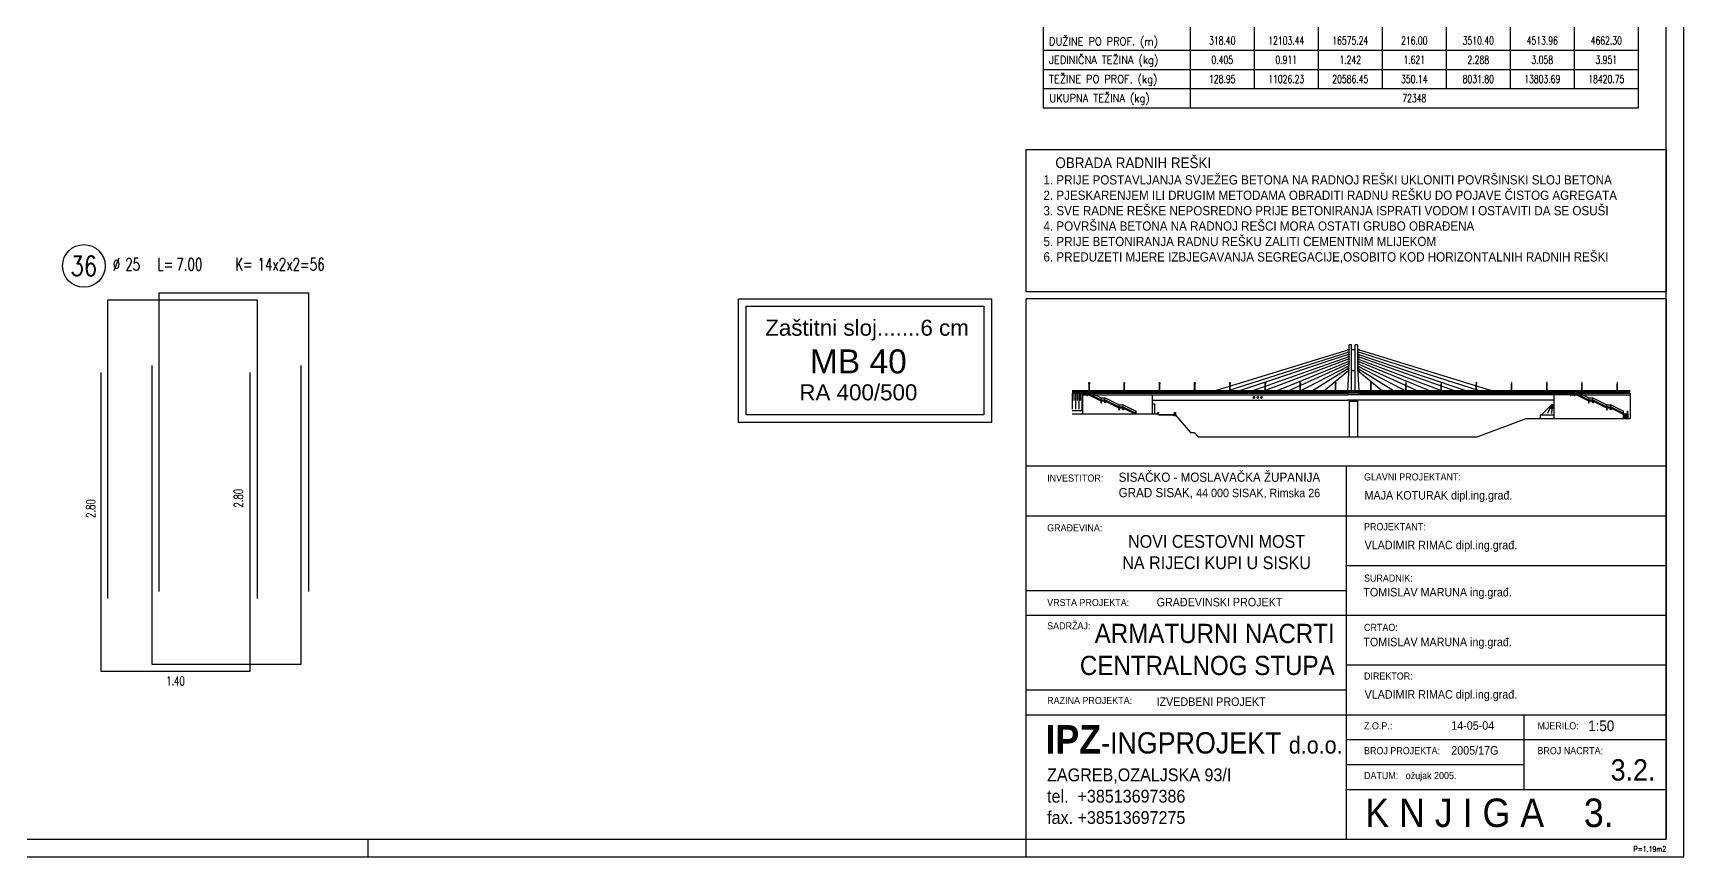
# Model space of a CAD drawing. Extents: x 29670 to 39758, y 69667 to 72992.
# Drawn here: x 36274 to 38596, y 69667 to 70826 of the extents above; entities that cross this region are included whole.
import ezdxf
from ezdxf.enums import TextEntityAlignment as Align

# ---------------------------------------------------------------- set-up
doc = ezdxf.new("R2010")
doc.units = 0
doc.header["$LTSCALE"] = 50
for name, color, linetype in [('ARM', 1, 'CONTINUOUS'), ('ARM-I', 6, 'CONTINUOUS'), ('BETON', 7, 'CONTINUOUS'), ('BETON tan', 40, 'CONTINUOUS'), ('FILE', 8, 'CONTINUOUS'), ('KOLNIK', 5, 'CONTINUOUS'), ('KOTE', 4, 'CONTINUOUS'), ('Lezajevi', 8, 'CONTINUOUS'), ('POM', 9, 'CONTINUOUS'), ('SRAFURA', 8, 'CONTINUOUS'), ('TEKST', 7, 'CONTINUOUS')]:
    doc.layers.add(name, color=color, linetype=linetype)
doc.styles.add('KOTE', font='romans.shx', dxfattribs={"width": 0.7})
doc.styles.add('NASLOV', font='ARIAL.TTF')
doc.styles.get("Standard").update_dxf_attribs({"font": 'romans.shx', "width": 0.9})

# ---------------------------------------------------------------- blocks, each defined once
blk = doc.blocks.new('POZ')
at = {"layer": 'ARM-I'}
blk.add_circle((0, 0), 0.6, dxfattribs=at)
at = {"layer": 'ARM', "width": 0.7}
for s, p in [('%%c', (0.814, -0.125)), ('L=', (2.064, -0.125)), ('K=', (4.256, -0.125))]:
    blk.add_text(s, height=0.35, dxfattribs=at).set_placement(p)
for tag, p in [('VA', (0.879, 0.435)), ('FI', (1.162, -0.13)), ('DUZ', (2.598, -0.13)), ('KOM', (4.881, -0.13))]:
    blk.add_attdef(tag, p, '', height=0.35, dxfattribs=at)
at = {"layer": 'ARM', "width": 0.7, "flags": 1}
for tag, p in [('TIP', (1.038, -0.896)), ('A', (1.162, -1.411)), ('B', (1.162, -1.918)), ('C', (1.162, -2.426)), ('D', (1.162, -2.934)), ('E', (1.162, -3.441)), ('F', (1.162, -3.949)), ('G', (1.162, -4.457)), ('H', (1.162, -4.964)), ('I', (1.162, -5.472)), ('J', (1.162, -5.98)), ('K', (1.162, -6.487)), ('L', (1.162, -6.995)), ('M', (1.162, -7.503)), ('N', (1.162, -8.011))]:
    blk.add_attdef(tag, p, '', height=0.35, dxfattribs=at)
at = {"layer": 'ARM-I', "width": 0.8}
blk.add_attdef('POZ', text='', height=0.55, dxfattribs=at).set_placement((0, 0), align=Align.MIDDLE)
blk = doc.blocks.new('UKUPNO')
at = {"layer": 'KOTE', "width": 0.9}
for s, p in [('DUŽINE PO PROF. (m)', (0.186, 1.952)), ('JEDINIČNA TEŽINA (kg)', (0.186, 1.369)), ('TEŽINE PO PROF. (kg)', (0.186, 0.772)), ('UKUPNA TEŽINA (kg)', (0.199, 0.177))]:
    blk.add_text(s, height=0.25, dxfattribs=at).set_placement(p)
blk = doc.blocks.new('A$C10FF7760')
at = {"layer": 'POM'}
for p, q in [((-10, 110), (-10, 400)), ((-10, 400), (5, 400)), ((-10, 399), (5, 399)), ((-10, 398), (5, 398)), ((-10, 18), (-10, 105)), ((-10, 0), (-10, 15)), ((5, 110), (5, 400)), ((5, 18), (5, 105)), ((5, 0), (5, 15))]:
    blk.add_line(p, q, dxfattribs=at)
for points in [[(7, 400), (-12, 400), (-12, 460), (7, 460)], [(-10, 457), (5, 457), (5, 402), (-10, 402)]]:
    blk.add_lwpolyline(points, close=True, dxfattribs=at)
blk = doc.blocks.new('A$C164337F3')
at = {"layer": 'POM'}
for p, q in [((38, 0), (38, 87)), ((76, 0), (76, 87)), ((114, 0), (114, 87)), ((152, 0), (152, 87)), ((190, 0), (190, 87)), ((228, 0), (228, 87)), ((267, 0), (267, 87)), ((305, 0), (305, 87)), ((343, 0), (343, 87)), ((381, 0), (381, 87)), ((419, 0), (419, 87)), ((457, 0), (457, 87))]:
    blk.add_line(p, q, dxfattribs=at)
blk = doc.blocks.new('A$C49D84F91')
at = {"layer": 'POM'}
for p, q in [((-500, 0), (-500, 105)), ((-495, 0), (-495, 105)), ((-495, 18), (0, 18)), ((-495, 15), (0, 15))]:
    blk.add_line(p, q, dxfattribs=at)
at = {"layer": 'SRAFURA'}
blk.add_blockref('A$C164337F3', (-495, 18), dxfattribs=at)
blk = doc.blocks.new('A$C133E7977')
at = {"layer": 'POM'}
for p, q in [((0, 18), (495, 18)), ((0, 15), (495, 15)), ((495, 0), (495, 105)), ((500, 0), (500, 105))]:
    blk.add_line(p, q, dxfattribs=at)
at = {"layer": 'SRAFURA'}
blk.add_blockref('A$C164337F3', (0, 18), dxfattribs=at)
blk = doc.blocks.new('A$C72ED04D8')
at = {"layer": 'SRAFURA'}
for p in [(0, 0), (500, 0), (1000, 0)]:
    blk.add_blockref('A$C133E7977', p, dxfattribs=at)
blk = doc.blocks.new('A$C5AD1124D')
at = {"layer": 'POM'}
for p, q in [((-500, -105), (-500, 0)), ((-495, -105), (-495, 0)), ((-457, -87), (-457, 0)), ((-419, -87), (-419, 0)), ((-381, -87), (-381, 0)), ((-343, -87), (-343, 0)), ((-305, -87), (-305, 0)), ((-267, -87), (-267, 0)), ((-228, -87), (-228, 0)), ((-190, -87), (-190, 0)), ((-152, -87), (-152, 0)), ((-114, -87), (-114, 0)), ((-76, -87), (-76, 0)), ((-38, -87), (-38, 0)), ((-495, -87), (0, -87)), ((-495, -90), (0, -90))]:
    blk.add_line(p, q, dxfattribs=at)
blk = doc.blocks.new('A$C38323F23')
at = {"layer": 'Lezajevi'}
for p, q in [((-63, 43), (-69, 50)), ((-69, 50), (70, 50)), ((0, 20), (-65, 20)), ((-65, 20), (-65, 0)), ((-65, 0), (65, 0)), ((-58, 43), (-63, 43)), ((-58, 43), (-62, 43)), ((-58, 43), (-58, 39)), ((-58, 43), (58, 43)), ((-58, 39), (58, 39)), ((-58, 25), (-58, 20)), ((-58, 25), (58, 25)), ((-54, 25), (-54, 39)), ((65, 20), (0, 20)), ((54, 25), (54, 39)), ((58, 43), (58, 39)), ((58, 43), (63, 43)), ((58, 25), (58, 20)), ((59, 43), (63, 43)), ((63, 43), (70, 50)), ((65, 20), (65, 0))]:
    blk.add_line(p, q, dxfattribs=at)
blk = doc.blocks.new('A$C42A04A62')
at = {"layer": 'POM'}
h = blk.add_hatch(color=256, dxfattribs=at)
h.paths.add_polyline_path([(2933, -428), (2933, -431), (2914, -437), (2913, -434)])
h.paths.add_polyline_path([(2933, -475), (2914, -481), (2913, -478), (2933, -472)])
h.paths.add_polyline_path([(2933, -453), (2914, -459), (2913, -456), (2933, -450)])
h = blk.add_hatch(color=256, dxfattribs=at)
h.paths.add_polyline_path([(3009, -428), (3009, -431), (3027, -437), (3028, -434)])
h.paths.add_polyline_path([(3009, -475), (3027, -481), (3028, -478), (3009, -472)])
h.paths.add_polyline_path([(3009, -453), (3027, -459), (3028, -456), (3009, -450)])
h = blk.add_hatch(color=256, dxfattribs=at)
h.paths.add_polyline_path([(2931, -585), (2914, -594), (2912, -591), (2931, -582)])
h.paths.add_polyline_path([(2931, -563), (2914, -571), (2913, -568), (2931, -560)])
h.paths.add_polyline_path([(2932, -541), (2914, -549), (2913, -545), (2932, -538)])
h.paths.add_polyline_path([(2932, -519), (2914, -526), (2913, -523), (2932, -516)])
h.paths.add_polyline_path([(2932, -497), (2914, -504), (2913, -501), (2932, -494)])
h = blk.add_hatch(color=256, dxfattribs=at)
h.paths.add_polyline_path([(2929, -630), (2915, -641), (2913, -639), (2929, -625)])
h.paths.add_polyline_path([(2930, -607), (2914, -617), (2912, -615), (2930, -604)])
h = blk.add_hatch(color=256, dxfattribs=at)
h.paths.add_polyline_path([(3011, -585), (3027, -594), (3029, -591), (3011, -582)])
h.paths.add_polyline_path([(3010, -563), (3027, -571), (3029, -568), (3010, -560)])
h.paths.add_polyline_path([(3010, -541), (3027, -549), (3029, -545), (3010, -538)])
h.paths.add_polyline_path([(3009, -519), (3027, -526), (3028, -523), (3009, -516)])
h.paths.add_polyline_path([(3009, -497), (3027, -504), (3028, -501), (3009, -494)])
h = blk.add_hatch(color=256, dxfattribs=at)
h.paths.add_polyline_path([(3012, -630), (3026, -641), (3028, -639), (3012, -625)])
h.paths.add_polyline_path([(3011, -607), (3027, -617), (3029, -615), (3011, -604)])
for points in [[(2040, -871), (2040, -887), (2035, -879)], [(2109, -887), (2109, -871), (2114, -879)], [(1290, -1052), (1290, -1043), (1145, -1043), (1145, -1039), (1296, -1039), (1296, -1021), (1303, -1021), (1303, -1052)]]:
    blk.add_hatch(color=256, dxfattribs=at).paths.add_polyline_path(points)
h = blk.add_hatch(dxfattribs=at)
h.set_pattern_fill('DOTS', color=256, scale=13.728, style=0)
h.set_pattern_definition([(0, (698.3724, -4210.1642), (0.429, 0.858), [0, -0.858])])
h.paths.add_polyline_path([(2075, -887), (2080, -879), (2075, -871), (2069, -879)])
for p, q in [((1599, -840), (2933, -429)), ((1719, -840), (2933, -451)), ((2913, -434), (2933, -428)), ((2914, -437), (2913, -434)), ((2913, -456), (2933, -450)), ((2914, -459), (2913, -456)), ((2933, -431), (2914, -437)), ((2933, -453), (2914, -459)), ((2954, -385), (2932, -385)), ((2933, -428), (2933, -431)), ((2933, -450), (2933, -453)), ((2954, -837), (2954, -385)), ((2954, -429), (2987, -429)), ((2954, -429), (2987, -429)), ((2987, -837), (2987, -385)), ((3009, -385), (2987, -385)), ((3009, -428), (3009, -431)), ((3028, -434), (3009, -428)), ((4342, -840), (3009, -429)), ((3009, -431), (3027, -437)), ((3028, -456), (3009, -450)), ((3009, -450), (3009, -453)), ((4222, -840), (3009, -451)), ((3009, -453), (3027, -459)), ((3027, -437), (3028, -434)), ((3027, -459), (3028, -456)), ((2933, -473), (1839, -840)), ((1959, -840), (2932, -495)), ((2932, -517), (2079, -840)), ((2198, -840), (2932, -539)), ((2931, -561), (2317, -840)), ((2931, -583), (2436, -840)), ((2930, -605), (2554, -840)), ((2912, -591), (2931, -582)), ((2914, -594), (2912, -591)), ((2912, -615), (2930, -604)), ((2914, -617), (2912, -615)), ((2913, -478), (2933, -472)), ((2914, -481), (2913, -478)), ((2913, -501), (2932, -494)), ((2914, -504), (2913, -501)), ((2913, -523), (2932, -516)), ((2914, -526), (2913, -523)), ((2913, -545), (2932, -538)), ((2914, -549), (2913, -545)), ((2913, -568), (2931, -560)), ((2914, -571), (2913, -568)), ((2933, -475), (2914, -481)), ((2932, -497), (2914, -504)), ((2932, -519), (2914, -526)), ((2932, -541), (2914, -549)), ((2931, -563), (2914, -571)), ((2931, -585), (2914, -594)), ((2930, -607), (2914, -617)), ((2930, -604), (2930, -607)), ((2931, -560), (2931, -563)), ((2931, -582), (2931, -585)), ((2932, -494), (2932, -497)), ((2932, -516), (2932, -519)), ((2932, -538), (2932, -541)), ((2933, -472), (2933, -475)), ((3028, -478), (3009, -472)), ((3009, -472), (3009, -475)), ((3009, -473), (4102, -840)), ((3009, -475), (3027, -481)), ((3028, -501), (3009, -494)), ((3009, -494), (3009, -497)), ((3982, -840), (3009, -495)), ((3009, -497), (3027, -504)), ((3028, -523), (3009, -516)), ((3009, -516), (3009, -519)), ((3009, -517), (3863, -840)), ((3009, -519), (3027, -526)), ((3029, -545), (3010, -538)), ((3010, -538), (3010, -541)), ((3743, -840), (3010, -539)), ((3010, -541), (3027, -549)), ((3029, -568), (3010, -560)), ((3010, -560), (3010, -563)), ((3010, -561), (3624, -840)), ((3010, -563), (3027, -571)), ((3029, -591), (3011, -582)), ((3011, -582), (3011, -585)), ((3011, -583), (3505, -840)), ((3011, -585), (3027, -594)), ((3011, -604), (3011, -607)), ((3029, -615), (3011, -604)), ((3011, -605), (3387, -840)), ((3011, -607), (3027, -617)), ((3027, -481), (3028, -478)), ((3027, -504), (3028, -501)), ((3027, -526), (3028, -523)), ((3027, -549), (3029, -545)), ((3027, -571), (3029, -568)), ((3027, -594), (3029, -591)), ((3027, -617), (3029, -615)), ((2929, -627), (2672, -840)), ((2913, -639), (2929, -625)), ((2915, -641), (2913, -639)), ((2929, -630), (2915, -641)), ((2929, -625), (2929, -630)), ((2954, -627), (2987, -627)), ((3028, -639), (3012, -625)), ((3012, -625), (3012, -630)), ((3012, -627), (3269, -840)), ((3012, -630), (3026, -641)), ((3026, -641), (3028, -639)), ((335, -815), (437, -815)), ((335, -816), (437, -816)), ((335, -836), (437, -836)), ((335, -836), (437, -836)), ((434, -840), (335, -840)), ((335, -840), (335, -990)), ((342, -836), (342, -816)), ((350, -836), (350, -816)), ((351, -840), (351, -909)), ((359, -836), (359, -816)), ((366, -840), (366, -990)), ((368, -836), (368, -816)), ((376, -836), (376, -816)), ((382, -840), (382, -909)), ((385, -836), (385, -816)), ((394, -836), (394, -816)), ((397, -840), (397, -990)), ((403, -836), (403, -816)), ((411, -836), (411, -816)), ((412, -840), (412, -909)), ((420, -836), (420, -816)), ((425, -840), (425, -1001)), ((425, -844), (434, -844)), ((425, -848), (434, -848)), ((425, -853), (434, -853)), ((425, -857), (434, -857)), ((425, -861), (434, -861)), ((425, -866), (434, -866)), ((425, -870), (434, -870)), ((425, -874), (434, -874)), ((425, -879), (434, -879)), ((425, -883), (434, -883)), ((425, -888), (434, -888)), ((425, -892), (434, -892)), ((425, -896), (434, -896)), ((425, -901), (434, -901)), ((425, -905), (434, -905)), ((425, -909), (434, -909)), ((425, -914), (434, -914)), ((425, -918), (434, -918)), ((425, -922), (434, -922)), ((425, -927), (434, -927)), ((429, -836), (429, -816)), ((434, -840), (481, -840)), ((434, -840), (434, -862)), ((434, -862), (440, -862)), ((434, -862), (434, -1034)), ((437, -815), (475, -815)), ((437, -840), (437, -815)), ((439, -816), (474, -816)), ((439, -840), (439, -816)), ((439, -836), (474, -836)), ((439, -836), (474, -836)), ((440, -845), (473, -845)), ((440, -862), (440, -845)), ((440, -853), (473, -853)), ((447, -836), (447, -816)), ((456, -836), (456, -816)), ((465, -836), (465, -816)), ((473, -845), (473, -862)), ((473, -862), (478, -862)), ((474, -840), (474, -816)), ((475, -815), (608, -881)), ((475, -815), (1125, -815)), ((475, -840), (475, -817)), ((475, -817), (607, -882)), ((475, -836), (513, -836)), ((475, -836), (607, -901)), ((475, -837), (607, -902)), ((476, -836), (514, -836)), ((477, -816), (1125, -816)), ((478, -840), (478, -843)), ((478, -843), (485, -843)), ((478, -862), (478, -847)), ((478, -847), (604, -910)), ((478, -853), (489, -853)), ((482, -840), (521, -840)), ((485, -843), (485, -846)), ((485, -846), (491, -846)), ((486, -821), (486, -816)), ((491, -846), (491, -849)), ((491, -849), (498, -849)), ((495, -825), (495, -816)), ((498, -849), (498, -853)), ((498, -853), (505, -853)), ((503, -829), (503, -816)), ((505, -853), (505, -856)), ((505, -853), (508, -853)), ((505, -856), (511, -856)), ((509, -853), (548, -853)), ((511, -856), (511, -859)), ((511, -859), (518, -859)), ((512, -834), (512, -816)), ((513, -834), (513, -816)), ((516, -836), (622, -836)), ((517, -836), (622, -836)), ((518, -859), (518, -863)), ((518, -863), (524, -863)), ((521, -836), (521, -816)), ((524, -840), (1304, -840)), ((524, -863), (524, -866)), ((524, -866), (531, -866)), ((529, -836), (529, -816)), ((531, -866), (531, -869)), ((531, -869), (538, -869)), ((538, -836), (538, -816)), ((538, -869), (538, -873)), ((538, -873), (544, -873)), ((544, -873), (544, -876)), ((544, -876), (551, -876)), ((546, -836), (546, -816)), ((550, -853), (2916, -853)), ((551, -876), (551, -879)), ((551, -879), (557, -879)), ((555, -836), (555, -816)), ((557, -879), (557, -882)), ((557, -882), (564, -882)), ((563, -836), (563, -816)), ((564, -882), (564, -886)), ((564, -886), (571, -886)), ((571, -836), (571, -816)), ((571, -886), (571, -889)), ((571, -889), (577, -889)), ((577, -889), (577, -892)), ((577, -892), (584, -892)), ((580, -836), (580, -816)), ((584, -892), (584, -896)), ((584, -896), (590, -896)), ((588, -836), (588, -816)), ((590, -896), (590, -899)), ((590, -899), (597, -899)), ((596, -836), (596, -816)), ((597, -899), (597, -902)), ((597, -902), (604, -902)), ((604, -902), (604, -906)), ((604, -906), (648, -906)), ((604, -910), (604, -928)), ((604, -928), (609, -928)), ((605, -836), (605, -816)), ((607, -906), (607, -882)), ((608, -881), (644, -881)), ((608, -882), (643, -882)), ((608, -906), (608, -882)), ((608, -902), (643, -902)), ((608, -902), (643, -902)), ((609, -911), (642, -911)), ((609, -928), (609, -911)), ((613, -836), (613, -816)), ((642, -928), (642, -911)), ((648, -928), (642, -928)), ((643, -906), (643, -882)), ((644, -881), (777, -947)), ((644, -906), (644, -883)), ((644, -883), (776, -948)), ((644, -902), (776, -967)), ((644, -903), (776, -968)), ((648, -906), (648, -909)), ((648, -909), (654, -909)), ((648, -913), (648, -928)), ((648, -913), (773, -976)), ((654, -909), (654, -912)), ((654, -912), (661, -912)), ((661, -912), (661, -915)), ((661, -915), (667, -915)), ((667, -915), (667, -919)), ((667, -919), (674, -919)), ((674, -919), (674, -922)), ((674, -922), (681, -922)), ((681, -922), (681, -925)), ((681, -925), (687, -925)), ((687, -925), (687, -929)), ((843, -815), (5567, -815)), ((845, -816), (5045, -816)), ((952, -840), (952, -816)), ((953, -840), (953, -816)), ((953, -836), (1062, -836)), ((953, -836), (1062, -836)), ((961, -836), (961, -816)), ((969, -836), (969, -816)), ((978, -836), (978, -816)), ((986, -836), (986, -816)), ((995, -836), (995, -816)), ((1003, -836), (1003, -816)), ((1011, -836), (1011, -816)), ((1020, -836), (1020, -816)), ((1028, -836), (1028, -816)), ((1036, -836), (1036, -816)), ((1045, -836), (1045, -816)), ((1053, -836), (1053, -816)), ((1062, -840), (1062, -816)), ((1063, -840), (1063, -816)), ((1063, -836), (1172, -836)), ((1063, -836), (1172, -836)), ((1090, -1034), (1090, -853)), ((1090, -904), (2916, -904)), ((1172, -840), (1172, -816)), ((1173, -840), (1173, -816)), ((1173, -836), (1282, -836)), ((1173, -836), (1282, -836)), ((1282, -840), (1282, -816)), ((1283, -840), (1283, -816)), ((1283, -836), (1392, -836)), ((1283, -836), (1392, -836)), ((1304, -840), (2916, -840)), ((1392, -840), (1392, -816)), ((1393, -840), (1393, -816)), ((2040, -869), (2033, -879)), ((2040, -889), (2033, -879)), ((2040, -871), (2035, -879)), ((2040, -887), (2035, -879)), ((2040, -869), (2047, -879)), ((2040, -871), (2040, -887)), ((2040, -871), (2046, -879)), ((2040, -887), (2046, -879)), ((2040, -889), (2047, -879)), ((2075, -869), (2067, -879)), ((2075, -889), (2067, -879)), ((2075, -871), (2069, -879)), ((2075, -887), (2069, -879)), ((2075, -869), (2082, -879)), ((2075, -871), (2080, -879)), ((2075, -889), (2082, -879)), ((2075, -887), (2080, -879)), ((2109, -869), (2102, -879)), ((2109, -889), (2102, -879)), ((2109, -871), (2103, -879)), ((2109, -887), (2103, -879)), ((2109, -869), (2116, -879)), ((2109, -887), (2109, -871)), ((2109, -871), (2114, -879)), ((2109, -887), (2114, -879)), ((2109, -889), (2116, -879)), ((2823, -836), (2918, -836)), ((2823, -836), (2918, -836)), ((2831, -836), (2831, -816)), ((2839, -836), (2839, -816)), ((2848, -836), (2848, -816)), ((2856, -836), (2856, -816)), ((2865, -836), (2865, -816)), ((2873, -836), (2873, -816)), ((2881, -836), (2881, -816)), ((2890, -836), (2890, -816)), ((2898, -836), (2898, -816)), ((2906, -836), (2906, -816)), ((2915, -836), (2915, -816)), ((3026, -837), (2916, -837)), ((2916, -837), (2916, -855)), ((3026, -855), (2916, -855)), ((4852, -904), (2916, -904)), ((2918, -837), (2918, -816)), ((2919, -837), (2919, -816)), ((2919, -836), (3022, -836)), ((2919, -836), (3022, -836)), ((2921, -836), (2921, -816)), ((2927, -836), (2927, -816)), ((2931, -915), (2931, -1247)), ((2931, -915), (3010, -915)), ((2938, -836), (2938, -816)), ((2971, -836), (2971, -816)), ((3003, -836), (3003, -816)), ((3010, -915), (3010, -1247)), ((3014, -836), (3014, -816)), ((3020, -836), (3020, -816)), ((3022, -837), (3022, -816)), ((3024, -837), (3024, -816)), ((3024, -836), (3138, -836)), ((3024, -836), (3138, -836)), ((3026, -837), (3026, -855)), ((3026, -840), (5006, -840)), ((5006, -853), (3026, -853)), ((3029, -836), (3029, -816)), ((3037, -836), (3037, -816)), ((3046, -836), (3046, -816)), ((3054, -836), (3054, -816)), ((3063, -836), (3063, -816)), ((3071, -836), (3071, -816)), ((3079, -836), (3079, -816)), ((3088, -836), (3088, -816)), ((3096, -836), (3096, -816)), ((3104, -836), (3104, -816)), ((3113, -836), (3113, -816)), ((3121, -836), (3121, -816)), ((3130, -836), (3130, -816)), ((4852, -853), (4852, -1076)), ((5006, -840), (5006, -862)), ((5050, -840), (5006, -840)), ((5006, -862), (5011, -862)), ((5008, -840), (5008, -816)), ((5009, -840), (5009, -816)), ((5009, -816), (5045, -816)), ((5009, -836), (5045, -836)), ((5009, -836), (5045, -836)), ((5011, -845), (5044, -845)), ((5011, -862), (5011, -845)), ((5011, -853), (5044, -853)), ((5019, -836), (5019, -816)), ((5027, -836), (5027, -816)), ((5036, -836), (5036, -816)), ((5044, -845), (5044, -862)), ((5044, -862), (5050, -862)), ((5045, -840), (5045, -816)), ((5046, -815), (5180, -881)), ((5046, -817), (5178, -882)), ((5046, -840), (5046, -817)), ((5046, -836), (5178, -901)), ((5046, -836), (5085, -836)), ((5046, -837), (5178, -902)), ((5047, -836), (5086, -836)), ((5049, -816), (5567, -816)), ((5050, -840), (5050, -843)), ((5050, -840), (5053, -840)), ((5050, -843), (5056, -843)), ((5050, -847), (5175, -910)), ((5050, -862), (5050, -847)), ((5050, -853), (5061, -853)), ((5054, -840), (5093, -840)), ((5055, -820), (5055, -816)), ((5056, -843), (5056, -846)), ((5056, -846), (5063, -846)), ((5063, -824), (5063, -816)), ((5063, -846), (5063, -849)), ((5063, -849), (5070, -849)), ((5070, -849), (5070, -853)), ((5070, -853), (5076, -853)), ((5072, -828), (5072, -816)), ((5076, -853), (5076, -856)), ((5076, -853), (5079, -853)), ((5076, -856), (5083, -856)), ((5080, -832), (5080, -816)), ((5080, -853), (5119, -853)), ((5083, -856), (5083, -859)), ((5083, -859), (5089, -859)), ((5087, -836), (5155, -836)), ((5088, -836), (5088, -816)), ((5089, -836), (5155, -836)), ((5089, -859), (5089, -863)), ((5089, -863), (5096, -863)), ((5095, -840), (5567, -840)), ((5096, -863), (5096, -866)), ((5096, -866), (5103, -866)), ((5097, -836), (5097, -816)), ((5103, -866), (5103, -869)), ((5103, -869), (5109, -869)), ((5105, -836), (5105, -816)), ((5109, -869), (5109, -873)), ((5109, -873), (5116, -873)), ((5113, -836), (5113, -816)), ((5116, -873), (5116, -876)), ((5116, -876), (5122, -876)), ((5122, -836), (5122, -816)), ((5122, -853), (5567, -853)), ((5122, -876), (5122, -879)), ((5122, -879), (5129, -879)), ((5129, -879), (5129, -882)), ((5129, -882), (5136, -882)), ((5130, -836), (5130, -816)), ((5136, -882), (5136, -886)), ((5136, -886), (5142, -886)), ((5139, -836), (5139, -816)), ((5142, -886), (5142, -889)), ((5142, -889), (5149, -889)), ((5147, -836), (5147, -816)), ((5149, -889), (5149, -892)), ((5149, -892), (5155, -892)), ((5155, -840), (5155, -816)), ((5155, -892), (5155, -896)), ((5155, -896), (5162, -896)), ((5156, -840), (5156, -816)), ((5156, -836), (5265, -836)), ((5156, -836), (5265, -836)), ((5162, -896), (5162, -899)), ((5162, -899), (5169, -899)), ((5169, -899), (5169, -902)), ((5169, -902), (5175, -902)), ((5175, -902), (5175, -906)), ((5175, -906), (5219, -906)), ((5175, -910), (5175, -928)), ((5175, -928), (5181, -928)), ((5178, -906), (5178, -882)), ((5180, -881), (5216, -881)), ((5180, -882), (5215, -882)), ((5180, -906), (5180, -882)), ((5180, -902), (5215, -902)), ((5180, -902), (5215, -902)), ((5181, -911), (5214, -911)), ((5181, -928), (5181, -911)), ((5214, -928), (5214, -911)), ((5219, -928), (5214, -928)), ((5215, -906), (5215, -882)), ((5216, -881), (5349, -947)), ((5216, -883), (5348, -948)), ((5216, -906), (5216, -883)), ((5216, -902), (5348, -967)), ((5216, -903), (5348, -968)), ((5219, -906), (5219, -909)), ((5219, -909), (5226, -909)), ((5219, -913), (5219, -928)), ((5219, -913), (5345, -976)), ((5226, -909), (5226, -912)), ((5226, -912), (5232, -912)), ((5232, -912), (5232, -915)), ((5232, -915), (5239, -915)), ((5239, -915), (5239, -919)), ((5239, -919), (5246, -919)), ((5246, -919), (5246, -922)), ((5246, -922), (5252, -922)), ((5252, -922), (5252, -925)), ((5252, -925), (5259, -925)), ((5259, -925), (5259, -929)), ((5265, -840), (5265, -816)), ((5266, -840), (5266, -816)), ((5266, -836), (5375, -836)), ((5266, -836), (5375, -836)), ((5375, -840), (5375, -816)), ((5376, -840), (5376, -816)), ((5376, -836), (5485, -836)), ((5376, -836), (5485, -836)), ((5485, -840), (5485, -816)), ((5486, -840), (5486, -816)), ((5486, -836), (5567, -836)), ((5486, -836), (5567, -836)), ((5495, -836), (5495, -816)), ((5503, -836), (5503, -816)), ((5512, -836), (5512, -816)), ((5520, -836), (5520, -816)), ((5528, -836), (5528, -816)), ((5537, -836), (5537, -816)), ((5545, -836), (5545, -816)), ((5553, -836), (5553, -816)), ((5562, -836), (5562, -816)), ((5567, -840), (5567, -1076)), ((335, -1001), (434, -1001)), ((335, -1034), (936, -1034)), ((425, -931), (434, -931)), ((425, -936), (434, -936)), ((425, -940), (434, -940)), ((425, -944), (434, -944)), ((425, -949), (434, -949)), ((425, -953), (434, -953)), ((425, -957), (434, -957)), ((425, -962), (434, -962)), ((425, -966), (434, -966)), ((425, -970), (434, -970)), ((425, -975), (434, -975)), ((425, -979), (434, -979)), ((425, -984), (434, -984)), ((425, -988), (434, -988)), ((425, -992), (434, -992)), ((425, -997), (434, -997)), ((687, -929), (694, -929)), ((694, -929), (694, -932)), ((694, -932), (700, -932)), ((700, -932), (700, -935)), ((700, -935), (707, -935)), ((707, -935), (707, -939)), ((707, -939), (714, -939)), ((714, -939), (714, -942)), ((714, -942), (720, -942)), ((720, -942), (720, -945)), ((720, -945), (727, -945)), ((727, -945), (727, -948)), ((727, -948), (733, -948)), ((733, -948), (733, -952)), ((733, -952), (740, -952)), ((740, -952), (740, -955)), ((740, -955), (747, -955)), ((747, -955), (747, -958)), ((747, -958), (753, -958)), ((753, -958), (753, -962)), ((753, -962), (760, -962)), ((760, -962), (760, -965)), ((760, -965), (766, -965)), ((766, -965), (766, -968)), ((766, -968), (773, -968)), ((773, -968), (773, -972)), ((773, -972), (817, -972)), ((773, -976), (773, -994)), ((773, -994), (778, -994)), ((776, -972), (776, -948)), ((777, -947), (814, -947)), ((777, -972), (777, -948)), ((777, -948), (813, -948)), ((777, -968), (813, -968)), ((777, -968), (813, -968)), ((778, -994), (778, -977)), ((778, -977), (811, -977)), ((811, -994), (811, -977)), ((817, -994), (811, -994)), ((813, -972), (813, -948)), ((814, -947), (934, -1007)), ((814, -972), (814, -949)), ((814, -949), (932, -1008)), ((814, -968), (932, -1027)), ((814, -969), (932, -1028)), ((817, -972), (817, -975)), ((817, -975), (824, -975)), ((817, -979), (817, -994)), ((817, -979), (927, -1034)), ((824, -975), (824, -978)), ((824, -978), (830, -978)), ((830, -978), (830, -981)), ((830, -981), (837, -981)), ((837, -981), (837, -985)), ((837, -985), (843, -985)), ((843, -985), (843, -988)), ((843, -988), (850, -988)), ((850, -988), (850, -991)), ((850, -991), (857, -991)), ((857, -991), (857, -995)), ((857, -995), (863, -995)), ((863, -995), (863, -998)), ((863, -998), (870, -998)), ((870, -998), (870, -1001)), ((870, -1001), (876, -1001)), ((876, -1001), (876, -1005)), ((876, -1005), (883, -1005)), ((883, -1005), (883, -1008)), ((883, -1008), (890, -1008)), ((890, -1008), (890, -1011)), ((890, -1011), (896, -1011)), ((896, -1011), (896, -1014)), ((896, -1014), (903, -1014)), ((903, -1014), (903, -1018)), ((903, -1018), (909, -1018)), ((909, -1018), (909, -1021)), ((909, -1021), (916, -1021)), ((916, -1021), (916, -1024)), ((916, -1024), (923, -1024)), ((923, -1024), (923, -1028)), ((923, -1028), (929, -1028)), ((929, -1028), (929, -1031)), ((929, -1031), (936, -1031)), ((932, -1031), (932, -1008)), ((934, -1031), (934, -1007)), ((936, -1031), (936, -1034)), ((936, -1034), (1145, -1034)), ((1090, -938), (1112, -938)), ((1112, -1034), (1112, -938)), ((1144, -1022), (1134, -1022)), ((1144, -1022), (1134, -1022)), ((1134, -1022), (1134, -1025)), ((1134, -1022), (1134, -1022)), ((1134, -1022), (1134, -1022)), ((1134, -1025), (1134, -1022)), ((1142, -1025), (1134, -1025)), ((1134, -1025), (1134, -1025)), ((1134, -1025), (1134, -1026)), ((1143, -1026), (1134, -1026)), ((1134, -1034), (1134, -1026)), ((1134, -1034), (1134, -1034)), ((1137, -1034), (1134, -1034)), ((1137, -1022), (1137, -1025)), ((1137, -1034), (1137, -1026)), ((1137, -1034), (1137, -1034)), ((1142, -1025), (1142, -1022)), ((1142, -1022), (1142, -1022)), ((1142, -1025), (1143, -1026)), ((1142, -1025), (1142, -1025)), ((1143, -1020), (1143, -1020)), ((1143, -1027), (1143, -1027)), ((1144, -1022), (1144, -1022)), ((1145, -1039), (1145, -1034)), ((1145, -1043), (1145, -1039)), ((1145, -1039), (1296, -1039)), ((1145, -1043), (1290, -1043)), ((1290, -1052), (1290, -1043)), ((1303, -1052), (1290, -1052)), ((1296, -1039), (1296, -1021)), ((1296, -1021), (1303, -1021)), ((1303, -1021), (1303, -1052)), ((1303, -1045), (1445, -1206)), ((4132, -1247), (4591, -1076)), ((4591, -1076), (5567, -1076)), ((4722, -1042), (4722, -1076)), ((4722, -1042), (4852, -1042)), ((4830, -948), (4736, -1042)), ((4830, -948), (4793, -1028)), ((4830, -948), (4804, -982)), ((4832, -948), (4823, -986)), ((4852, -948), (4830, -948)), ((4836, -948), (4830, -1030)), ((4845, -948), (4844, -987)), ((5259, -929), (5265, -929)), ((5265, -929), (5265, -932)), ((5265, -932), (5272, -932)), ((5272, -932), (5272, -935)), ((5272, -935), (5279, -935)), ((5279, -935), (5279, -939)), ((5279, -939), (5285, -939)), ((5285, -939), (5285, -942)), ((5285, -942), (5292, -942)), ((5292, -942), (5292, -945)), ((5292, -945), (5298, -945)), ((5298, -945), (5298, -948)), ((5298, -948), (5305, -948)), ((5305, -948), (5305, -952)), ((5305, -952), (5312, -952)), ((5312, -952), (5312, -955)), ((5312, -955), (5318, -955)), ((5318, -955), (5318, -958)), ((5318, -958), (5325, -958)), ((5325, -958), (5325, -962)), ((5325, -962), (5331, -962)), ((5331, -962), (5331, -965)), ((5331, -965), (5338, -965)), ((5338, -965), (5338, -968)), ((5338, -968), (5345, -968)), ((5345, -968), (5345, -972)), ((5345, -972), (5389, -972)), ((5345, -976), (5345, -994)), ((5345, -994), (5350, -994)), ((5348, -972), (5348, -948)), ((5349, -947), (5385, -947)), ((5349, -972), (5349, -948)), ((5349, -948), (5384, -948)), ((5349, -968), (5384, -968)), ((5349, -968), (5384, -968)), ((5350, -994), (5350, -977)), ((5350, -977), (5383, -977)), ((5383, -994), (5383, -977)), ((5389, -994), (5383, -994)), ((5384, -972), (5384, -948)), ((5385, -947), (5504, -1007)), ((5385, -972), (5385, -949)), ((5385, -949), (5503, -1007)), ((5385, -968), (5503, -1027)), ((5385, -969), (5503, -1027)), ((5389, -972), (5389, -975)), ((5389, -975), (5395, -975)), ((5389, -979), (5389, -994)), ((5389, -979), (5501, -1035)), ((5395, -975), (5395, -978)), ((5395, -978), (5402, -978)), ((5402, -978), (5402, -981)), ((5402, -981), (5408, -981)), ((5408, -981), (5408, -985)), ((5408, -985), (5415, -985)), ((5415, -985), (5415, -988)), ((5415, -988), (5422, -988)), ((5422, -988), (5422, -991)), ((5422, -991), (5428, -991)), ((5428, -991), (5428, -995)), ((5428, -995), (5435, -995)), ((5435, -995), (5435, -998)), ((5435, -998), (5441, -998)), ((5441, -998), (5441, -1001)), ((5441, -1001), (5448, -1001)), ((5448, -1001), (5448, -1005)), ((5448, -1005), (5455, -1005)), ((5455, -1005), (5455, -1008)), ((5455, -1008), (5461, -1008)), ((5461, -1008), (5461, -1011)), ((5461, -1011), (5468, -1011)), ((5468, -1011), (5468, -1014)), ((5468, -1014), (5474, -1014)), ((5474, -1014), (5474, -1018)), ((5474, -1018), (5481, -1018)), ((5481, -1018), (5481, -1021)), ((5481, -1021), (5488, -1021)), ((5488, -1021), (5488, -1024)), ((5488, -1024), (5494, -1024)), ((5494, -1024), (5494, -1028)), ((5494, -1028), (5501, -1028)), ((5501, -1028), (5501, -1035)), ((5501, -1031), (5503, -1031)), ((5501, -1034), (5503, -1034)), ((5501, -1035), (5501, -1076)), ((5501, -1037), (5503, -1037)), ((5501, -1041), (5503, -1041)), ((5501, -1044), (5503, -1044)), ((5501, -1047), (5503, -1047)), ((5501, -1050), (5503, -1050)), ((5501, -1054), (5503, -1054)), ((5501, -1057), (5503, -1057)), ((5501, -1060), (5503, -1060)), ((5501, -1063), (5503, -1063)), ((5501, -1066), (5503, -1066)), ((5501, -1070), (5503, -1070)), ((5501, -1073), (5503, -1073)), ((5503, -1031), (5503, -1007)), ((5503, -1007), (5504, -1007)), ((5503, -1076), (5503, -1031)), ((5504, -1052), (5503, -1052)), ((5504, -1076), (5504, -1007)), ((5504, -1031), (5541, -1031)), ((5504, -1034), (5541, -1034)), ((5504, -1037), (5541, -1037)), ((5504, -1041), (5541, -1041)), ((5504, -1044), (5541, -1044)), ((5504, -1047), (5541, -1047)), ((5504, -1050), (5541, -1050)), ((5504, -1054), (5541, -1054)), ((5504, -1057), (5541, -1057)), ((5504, -1060), (5541, -1060)), ((5504, -1063), (5541, -1063)), ((5504, -1066), (5541, -1066)), ((5504, -1070), (5541, -1070)), ((5504, -1073), (5541, -1073)), ((5543, -1007), (5541, -1007)), ((5541, -1076), (5541, -1008)), ((5543, -1052), (5541, -1052)), ((5543, -1076), (5543, -1007)), ((5543, -1031), (5545, -1031)), ((5543, -1034), (5545, -1034)), ((5543, -1037), (5545, -1037)), ((5543, -1041), (5545, -1041)), ((5543, -1044), (5545, -1044)), ((5543, -1047), (5545, -1047)), ((5543, -1050), (5545, -1050)), ((5543, -1054), (5545, -1054)), ((5543, -1057), (5545, -1057)), ((5543, -1060), (5545, -1060)), ((5543, -1063), (5545, -1063)), ((5543, -1066), (5545, -1066)), ((5543, -1070), (5545, -1070)), ((5543, -1073), (5545, -1073)), ((5545, -1031), (5545, -1076)), ((1445, -1206), (1478, -1206)), ((1478, -1206), (1516, -1247)), ((1516, -1247), (4132, -1247))]:
    blk.add_line(p, q, dxfattribs=at)
for centre, start, end in [((-1687, -452), 355.4866, 0.8225), ((7629, -452), 179.1775, 184.5134), ((-1687, -452), 355.2348, 355.4084), ((-1687, -452), 355.2112, 355.2266), ((7629, -452), 184.5916, 184.7652), ((7629, -452), 184.7735, 184.7888)]:
    blk.add_arc(centre, 4620, start, end, dxfattribs=at)
for points in [[(1143, -1020), (1145, -1022), (1142, -1024), (1144, -1025), (1143, -1027)], [(1143, -1020), (1145, -1022), (1143, -1024), (1144, -1025), (1143, -1027)]]:
    blk.add_spline(points, degree=3, dxfattribs=at)
at = {"layer": 'POM', "yscale": 0.2200000000011642, "zscale": 0.22}
for name, p, xscale in [('A$C10FF7760', (496, -840), 0.2199999999975262), ('A$C10FF7760', (826, -840), 0.2199999999975262), ('A$C10FF7760', (1156, -840), 0.2199999999975262), ('A$C10FF7760', (1486, -840), 0.2199999999975262), ('A$C10FF7760', (1816, -840), 0.2199999999975262), ('A$C10FF7760', (2146, -840), 0.2199999999975262), ('A$C10FF7760', (2476, -840), 0.2199999999975262), ('A$C10FF7760', (2806, -840), 0.2199999999975262), ('A$C10FF7760', (3135, -840), -0.2199999999975262), ('A$C10FF7760', (3465, -840), -0.2199999999975262), ('A$C10FF7760', (3795, -840), -0.2199999999975262), ('A$C10FF7760', (4125, -840), -0.2199999999975262), ('A$C10FF7760', (4455, -840), -0.2199999999975262), ('A$C10FF7760', (4785, -840), -0.2199999999975262), ('A$C10FF7760', (5115, -840), -0.2199999999975262), ('A$C10FF7760', (5445, -840), -0.2199999999975262), ('A$C5AD1124D', (732, -816), 0.2199999999975262), ('A$C5AD1124D', (842, -816), 0.2199999999975262), ('A$C5AD1124D', (952, -816), 0.2199999999975262), ('A$C164337F3', (1063, -836), 0.2199999999975262), ('A$C164337F3', (1173, -836), 0.2199999999975262), ('A$C164337F3', (1283, -836), 0.2199999999975262), ('A$C133E7977', (1393, -840), 0.2199999999975262), ('A$C133E7977', (1503, -840), 0.2199999999975262), ('A$C133E7977', (1613, -840), 0.2199999999975262), ('A$C72ED04D8', (1723, -840), 0.2199999999975262), ('A$C72ED04D8', (2053, -840), 0.2199999999975262), ('A$C72ED04D8', (2383, -840), 0.2199999999975262), ('A$C133E7977', (2713, -840), 0.2199999999975262), ('A$C38323F23', (2971, -915), 0.2199999999975262), ('A$C49D84F91', (3248, -840), 0.2199999999975262), ('A$C49D84F91', (3358, -840), 0.2199999999975262), ('A$C49D84F91', (3468, -840), 0.2199999999975262), ('A$C49D84F91', (3578, -840), 0.2199999999975262), ('A$C49D84F91', (3688, -840), 0.2199999999975262), ('A$C49D84F91', (3798, -840), 0.2199999999975262), ('A$C49D84F91', (3908, -840), 0.2199999999975262), ('A$C49D84F91', (4018, -840), 0.2199999999975262), ('A$C49D84F91', (4128, -840), 0.2199999999975262), ('A$C49D84F91', (4238, -840), 0.2199999999975262), ('A$C49D84F91', (4348, -840), 0.2199999999975262), ('A$C49D84F91', (4458, -840), 0.2199999999975262), ('A$C49D84F91', (4568, -840), 0.2199999999975262), ('A$C49D84F91', (4678, -840), 0.2199999999975262), ('A$C49D84F91', (4788, -840), 0.2199999999975262), ('A$C49D84F91', (4898, -840), 0.2199999999975262), ('A$C49D84F91', (5008, -840), 0.2199999999975262), ('A$C164337F3', (5156, -836), 0.2199999999975262), ('A$C164337F3', (5266, -836), 0.2199999999975262), ('A$C164337F3', (5376, -836), 0.2199999999975262)]:
    blk.add_blockref(name, p, dxfattribs=dict(at, xscale=xscale))

msp = doc.modelspace()

# ---------------------------------------------------------------- linework, layer by layer
at = {"layer": 'ARM-I', "elevation": 0}
for points in [[(36451.6, 70040.6), (36451.6, 70460.6), (36661.6, 70460.6), (36661.6, 70040.6)], [(36379.6, 70030.6), (36379.6, 70450.6), (36589.6, 70450.6), (36589.6, 70030.6)], [(36369.6, 70348.6), (36369.6, 69928.6), (36579.6, 69928.6), (36579.6, 70348.6)], [(36441.6, 70358.6), (36441.6, 69938.6), (36651.6, 69938.6), (36651.6, 70358.6)]]:
    msp.add_lwpolyline(points, dxfattribs=at)
at = {"layer": 'BETON'}
for p, q in [((38570.8, 70452.2), (37670.8, 70452.2)), ((37670.8, 69692.2), (37670.8, 70452.2)), ((38570.8, 70452.2), (38570.8, 69692.2)), ((37670.8, 69692.2), (38570.8, 69692.2))]:
    msp.add_line(p, q, dxfattribs=at)
for points in [[(29669.6, 69667.2), (38595.8, 69667.2), (38595.8, 72991.7), (29669.6, 72991.7)], [(29794.6, 69692.2), (38570.8, 69692.2), (38570.8, 72966.7), (29794.6, 72966.7)], [(37670.8, 70662.2), (38570.8, 70662.2), (38570.8, 70462.2), (37670.8, 70462.2)], [(37266.4, 70452.2), (37621.9, 70452.2), (37621.9, 70278.3), (37266.4, 70278.3)], [(37276.9, 70441.7), (37611.4, 70441.7), (37611.4, 70288.8), (37276.9, 70288.8)]]:
    msp.add_lwpolyline(points, close=True, dxfattribs=at)
at = {"layer": 'BETON tan'}
for p, q in [((37670.8, 70217.2), (38570.8, 70217.2)), ((38120.8, 70217.2), (38120.8, 70077.2)), ((37670.8, 70147.2), (38120.8, 70147.2)), ((38120.8, 70147.2), (38570.8, 70147.2)), ((38120.8, 70077.2), (38570.8, 70077.2)), ((38120.8, 70077.2), (38120.8, 69902.2)), ((37670.8, 70042.2), (38120.8, 70042.2)), ((37670.8, 70007.2), (38120.8, 70007.2)), ((38120.8, 70007.2), (38570.8, 70007.2)), ((38120.8, 69937.2), (38570.8, 69937.2)), ((37670.8, 69902.2), (38120.8, 69902.2)), ((38120.8, 69902.2), (38120.8, 69867.2)), ((37670.8, 69867.2), (38120.8, 69867.2)), ((38120.8, 69867.2), (38120.8, 69692.2)), ((38120.8, 69867.2), (38570.8, 69867.2)), ((38370.7, 69867.2), (38370.7, 69762.2)), ((38120.8, 69832.2), (38570.8, 69832.2)), ((38120.8, 69797.2), (38370.7, 69797.2)), ((38120.8, 69762.2), (38570.8, 69762.2))]:
    msp.add_line(p, q, dxfattribs=at)
at = {"layer": 'FILE'}
for p, q in [((36745.8, 69667.2), (36745.8, 69692.2)), ((37670.8, 69667.2), (37670.8, 69692.2))]:
    msp.add_line(p, q, dxfattribs=at)
at = {"layer": 'KOTE'}
for p, q in [((37694.6, 72151.8), (37694.6, 70720.8)), ((37901.6, 72151.8), (37901.6, 70720.8)), ((38531.6, 72151.8), (38531.6, 70720.8)), ((37991.6, 72124.8), (37991.6, 70747.8)), ((38081.6, 72124.8), (38081.6, 70747.8)), ((38171.6, 72124.8), (38171.6, 70747.8)), ((38261.6, 72124.8), (38261.6, 70747.8)), ((38351.6, 72124.8), (38351.6, 70747.8)), ((38441.6, 72124.8), (38441.6, 70747.8)), ((37694.6, 70801.8), (38531.6, 70801.8)), ((37694.6, 70774.8), (38531.6, 70774.8)), ((37694.6, 70747.8), (38531.6, 70747.8)), ((37694.6, 70720.8), (38531.6, 70720.8))]:
    msp.add_line(p, q, dxfattribs=at)

# ---------------------------------------------------------------- block references
at = {"layer": 'KOTE', "xscale": 45, "yscale": 45, "zscale": 45}
msp.add_blockref('UKUPNO', (37694.6, 70720.8), dxfattribs=at)
at = {"layer": 'KOTE', "xscale": 50, "yscale": 50, "zscale": 50}
msp.add_blockref('POZ', (36345.9, 70498.4, 0), dxfattribs=at).add_auto_attribs({'POZ': '36', 'FI': '25', 'DUZ': '7.00', 'KOM': '14x2x2=56'})
at = {"layer": 'POM', "xscale": 0.1500000000014552, "yscale": 0.1499999999941792, "zscale": 0.15}
msp.add_blockref('A$C42A04A62', (37685.2, 70445.3), dxfattribs=at)

# ---------------------------------------------------------------- texts
at = {"layer": 'FILE', "style": 'KOTE', "width": 0.7}
msp.add_text('P=1.19m2', height=7.5, dxfattribs=at).set_placement((38570.8, 69674.7), align=Align.RIGHT)
at = {"layer": 'KOLNIK', "insert": (37698, 69852.7), "char_height": 40, "width": 536.146, "attachment_point": 1}
msp.add_mtext('{\\fArial|b1|i0|c238|p34;IPZ\\fArial|b0|i0|c238|p34;\\H0.75x;-INGPROJEKT \\H0.8x;d.o.o.}', dxfattribs=at)
at = {"layer": 'KOTE', "style": 'KOTE', "width": 0.7}
for s, height, p in [('318.40', 11.25, (37946.6, 70815.3)), ('12103.44', 11.25, (38036.6, 70815.3)), ('16575.24', 11.25, (38126.6, 70815.3)), ('216.00', 11.25, (38216.6, 70815.3)), ('3510.40', 11.25, (38306.6, 70815.3)), ('4513.96', 11.25, (38396.6, 70815.3)), ('4662.30', 11.25, (38486.6, 70815.3)), ('0.405', 11.25, (37946.6, 70788.3)), ('0.911', 11.25, (38036.6, 70788.3)), ('1.242', 11.25, (38126.6, 70788.3)), ('1.621', 11.25, (38216.6, 70788.3)), ('2.288', 11.25, (38306.6, 70788.3)), ('3.058', 11.25, (38396.6, 70788.3)), ('3.951', 11.25, (38486.6, 70788.3)), ('128.95', 11.25, (37946.6, 70761.3)), ('11026.23', 11.25, (38036.6, 70761.3)), ('20586.45', 11.25, (38126.6, 70761.3)), ('350.14', 11.25, (38216.6, 70761.3)), ('8031.80', 11.25, (38306.6, 70761.3)), ('13803.69', 11.25, (38396.6, 70761.3)), ('18420.75', 11.25, (38486.6, 70761.3)), ('72348', 11.25, (38216.6, 70734.3)), ('1.40', 12.5, (36474.6, 69914.8, 0))]:
    msp.add_text(s, height=height, dxfattribs=at).set_placement(p, align=Align.MIDDLE)
for p in [(36563.2, 70171.7, 0), (36355.4, 70157.2, 0)]:
    msp.add_text('2.80', height=12.5, rotation=90, dxfattribs=at).set_placement(p, align=Align.MIDDLE)
at = {"layer": 'TEKST', "style": 'NASLOV'}
for s, height, p in [('Zaštitni sloj.......6 cm', 22.5, (37447.1, 70408.8)), ('MB 40', 33.75, (37434.9, 70364.2)), ('RA 400/500', 22.5, (37434.9, 70321.1))]:
    msp.add_text(s, height=height, dxfattribs=at).set_placement(p, align=Align.MIDDLE)
at = {"layer": 'TEKST'}
for s, insert, char_height, width, attachment_point in [('{\\fArial|b0|i0|c238|p34;    \\H1.25x;OBRADA RADNIH REŠKI\\P\\H0.8667x;1. PRIJE POSTAVLJANJA SVJEŽEG BETONA NA RADNOJ REŠKI UKLONITI POVRŠINSKI SLOJ BETONA\\P2. PJESKARENJEM ILI DRUGIM METODAMA OBRADITI RADNU REŠKU DO POJAVE ČISTOG AGREGATA\\P3. SVE RADNE REŠKE NEPOSREDNO PRIJE BETONIRANJA ISPRATI VODOM I OSTAVITI DA SE OSUŠI\\P4. POVRŠINA BETONA NA RADNOJ REŠCI MORA OSTATI GRUBO OBRAĐENA\\P5. PRIJE BETONIRANJA RADNU REŠKU ZALITI CEMENTNIM MLIJEKOM\\P6. PREDUZETI MJERE IZBJEGAVANJA SEGREGACIJE,OSOBITO KOD HORIZONTALNIH RADNIH REŠKI}', (37695.2, 70651), 12, 925.997, 1), ('{\\fArial CE|b0|i0|c0|p34;INVESTITOR:}', (37700.4, 70205.1), 10, 221.398, 1), ('{\\fArial|b0|i0|c238|p34;SISAČKO - MOSLAVAČKA ŽUPANIJA\\PGRAD SISAK, \\H0.923x;44 000 SISAK, Rimska 26}', (37800.9, 70207.8), 13, 454.117, 1), ('{\\fArial CE|b0|i0|c0|p34;GLAVNI PROJEKTANT:}', (38145.9, 70206.7), 10, 221.398, 1), ('{\\fArial|b0|i0|c238|p34;MAJA KOTURAK dipl.ing.građ.}', (38146.7, 70181.9), 12, 454.117, 1), ('{\\fArial CE|b0|i0|c238|p34;GRAĐEVINA:}', (37700.4, 70135.1), 10, 221.398, 1), ('{\\fArial CE|b0|i0|c0|p34;PROJEKTANT:}', (38145.9, 70136.7), 10, 221.398, 1), ('{\\fArial|b0|i0|c238|p34;NOVI CESTOVNI MOST\\PNA RIJECI KUPI U SISKU}', (37938.6, 70120), 18, 454.117, 2), ('{\\fArial|b0|i0|c238|p34;VLADIMIR RIMAC dipl.ing.građ.}', (38146.7, 70111.9), 12, 454.117, 1), ('{\\fArial CE|b0|i0|c0|p34;SURADNIK:}', (38145.9, 70064.4), 10, 221.398, 1), ('{\\fArial|b0|i0|c238|p34;TOMISLAV MARUNA ing.građ.}', (38145, 70045.6, 300), 12, 454.117, 1), ('{\\fArial CE|b0|i0|c0|p34;VRSTA PROJEKTA:}', (37700.4, 70030.1), 10, 221.398, 1), ('{\\fArial CE|b0|i0|c238|p34;GRAĐEVINSKI PROJEKT}', (37854.3, 70031.6), 12, 454.117, 1), ('{\\fArial|b0|i0|c238|p34;SADRŽAJ:}', (37700.4, 69997.3), 10, 221.398, 1), ('{\\fArial|b0|i0|c238|p34;ARMATURNI NACRTI\\PCENTRALNOG STUPA}', (38104.7, 69995.1), 27, 783.627, 3), ('{\\fArial CE|b0|i0|c0|p34;CRTAO:}', (38145.9, 69995.1), 10, 221.398, 1), ('{\\fArial|b0|i0|c238|p34;TOMISLAV MARUNA ing.građ.}', (38145, 69975.6, 300), 12, 454.117, 1), ('{\\fArial CE|b0|i0|c0|p34;DIREKTOR:}', (38145.9, 69926.7), 10, 221.398, 1), ('{\\fArial|b0|i0|c238|p34;VLADIMIR RIMAC dipl.ing.građ.}', (38146.7, 69901.9), 12, 454.117, 1), ('{\\fArial CE|b0|i0|c0|p34;RAZINA PROJEKTA:}', (37700.4, 69892.3), 10, 221.398, 1), ('{\\fArial|b0|i0|c238|p34;IZVEDBENI PROJEKT}', (37854.2, 69891.6), 12, 454.117, 1), ('{\\fArial|b0|i0|c238|p34;Z.O.P.:}', (38145.9, 69856.7), 10, 221.398, 1), ('{\\fArial|b0|i0|c238|p34;14-05-04}', (38268.6, 69858.1), 12, 454.117, 1), ('{\\fArial CE|b0|i0|c0|p34;MJERILO:}', (38389.8, 69856.7), 10, 221.398, 1), ('{\\fArial|b0|i0|c238|p34;1:50}', (38461.1, 69859.2), 15, 343.462, 1), ('{\\fArial CE|b0|i0|c0|p34;BROJ PROJEKTA:}', (38145.9, 69821.7), 10, 221.398, 1), ('{\\fArial|b0|i0|c238|p34;2005/17G}', (38268.6, 69823.1), 12, 454.117, 1), ('{\\fArial CE|b0|i0|c0|p34;BROJ NACRTA:}', (38389.8, 69821.7), 10, 221.398, 1), ('{\\fArial|b0|i0|c238|p34;ZAGREB,OZALJSKA 93/I\\Ptel.  +38513697386\\Pfax. +38513697275}', (37700.3, 69791.7), 18, 442.26, 1), ('{\\fArial|b0|i0|c238|p34;DATUM:   ožujak 2005.}', (38145.9, 69786.7), 10, 221.398, 1), ('{\\fArial|b0|i0|c238|p34;3.2.}', (38492.8, 69804.7), 30, 322.821, 1), ('{\\fArial|b0|i0|c238|p34;K N J I G A    3.}', (38147.7, 69749.4), 40, 399.361, 1)]:
    msp.add_mtext(s, dxfattribs=dict(at, insert=insert, char_height=char_height, width=width, attachment_point=attachment_point))

doc.saveas('drawing.dxf')
